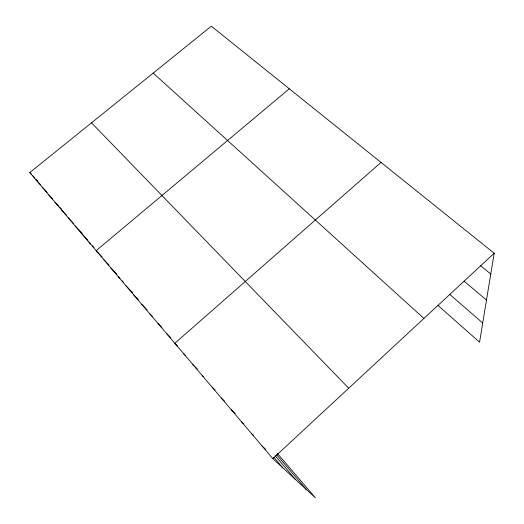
<?xml version="1.0" encoding="UTF-8"?>
<svg xmlns="http://www.w3.org/2000/svg" width="524" height="524" viewBox="0 0 524 524"><rect width="100%" height="100%" fill="white"/><g stroke="black" fill="none" stroke-linecap="round" stroke-linejoin="round"><path stroke-width="0.79" d="M277.347 453.398L315.396 497.8L272.814 458.644L29.816 172.56L211.329 26.2L494.184 253.243L479.558 342.185L437.999 305.42M272.814 458.644L494.184 253.243M381.033 162.414L174.826 343.286L177.649 346.154M289.3 88.785L96.147 250.662L102.187 257.015M480.403 265.537L490.765 274.045M464.159 281.211L486.482 300.088M449.579 294.272L482.715 322.994M153.185 73.085L423.916 318.441M262.085 446.016L265.629 449.337M251.586 433.656L253.347 435.333M241.302 421.545L243.634 423.792M231.228 409.683L235.283 413.626M221.351 398.063L224.796 401.443M212.246 387.229L215.089 390.046M202.192 375.498L203.319 376.625M192.891 364.553L194.004 365.667M195.118 366.787L197.338 369.02M183.773 353.818L185.483 355.547M166.305 333.251L170.752 337.797M157.94 323.406L161.923 327.487M149.726 313.738L152.523 316.62M91.497 122.826L348.702 388.225M141.663 304.241L147.172 309.939M133.738 294.914L138.225 299.571M125.957 285.75L132.579 292.647M110.793 267.902L116.852 274.248M118.313 276.751L119.989 278.506M122.236 280.851L123.356 282.023M103.411 259.21L108.999 265.079M81.993 233.992L87.993 240.346M89.015 242.258L90.678 244.02M92.348 245.776L94.012 247.538M75.096 225.87L82.261 233.475M61.629 210.019L66.548 215.259M68.303 217.879L73.884 223.807M48.594 194.673L52.498 198.845M55.059 202.284L58.374 205.821M59.474 206.993L61.681 209.351M35.979 179.817L40.381 184.54M42.234 187.186L47.147 192.446M29.816 172.56L31.479 174.348M32.586 175.54L34.807 177.924M36.47 179.712L37.584 180.904M276.62 454.74L306.311 489.449M275.133 455.67L295.392 479.408M273.738 457.157L282.881 467.906"/></g></svg>
